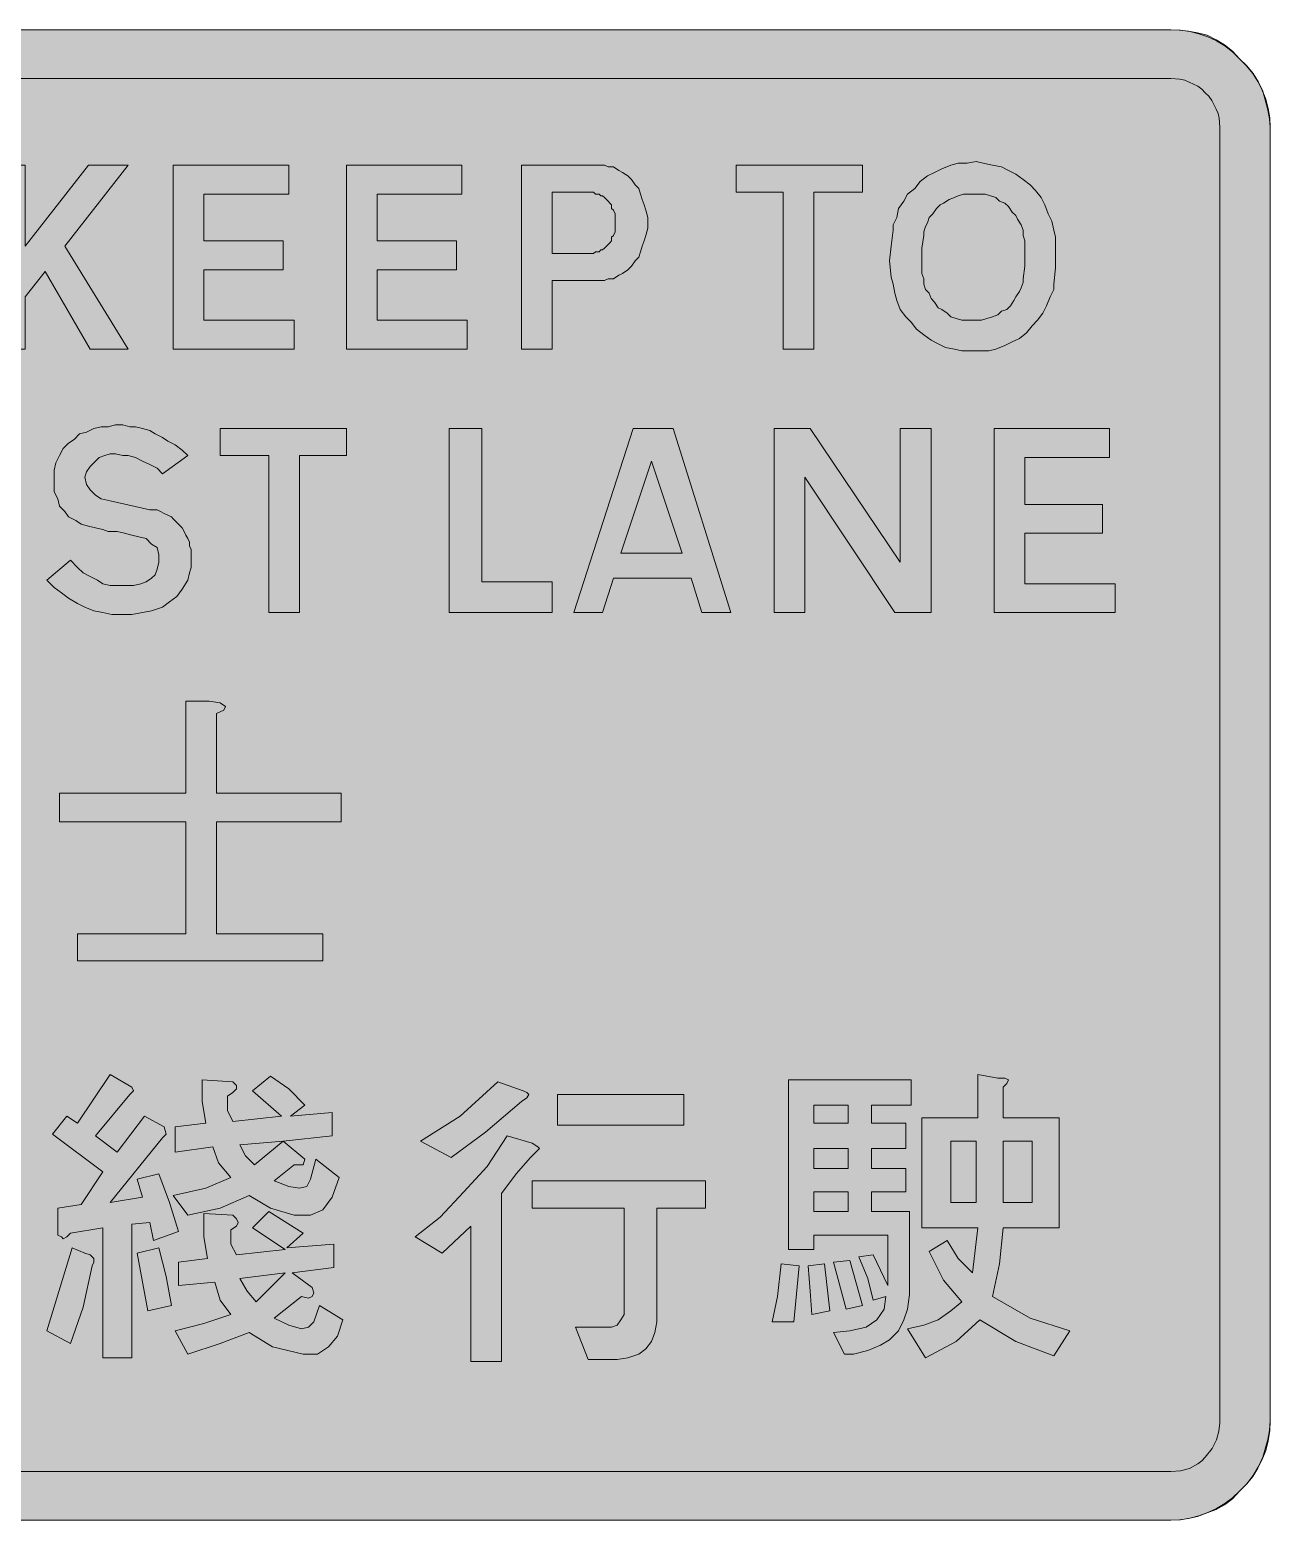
# Model space of a CAD drawing. Header units: metres. Extents: x 77 to 492, y 13 to 261.
# Drawn here: x 286.2 to 492.4, y 13.1 to 260.9 of the extents above; entities that cross this region are included whole.
import ezdxf

# ---------------------------------------------------------------- set-up
doc = ezdxf.new("R2010")
doc.units = ezdxf.units.M
for name, color, linetype, true_color in [('FILL_BLUE_0000FF', 7, 'Continuous', 0x0000ff), ('FILL_WHITE_FFFFFF', 7, 'Continuous', 0xffffff), ('STROKE_BLUE_0000FF', 7, 'Continuous', 0x0000ff)]:
    doc.layers.add(name, color=color, linetype=linetype, true_color=true_color)

msp = doc.modelspace()

# ---------------------------------------------------------------- hatches: boundary and pattern name
at = {"layer": 'FILL_BLUE_0000FF', "true_color": 0x0000ff}
h = msp.add_hatch(color=7, dxfattribs=at)
h.dxf.hatch_style = 1
h.paths.add_polyline_path([(475.95, 252.78), (477.45, 252.7), (478.23, 252.53), (478.95, 252.18), (480.41, 251.5), (481.1, 251), (481.65, 250.38), (482.27, 249.83), (482.77, 249.14), (483.45, 247.68), (483.8, 246.96), (483.97, 246.18), (484.05, 244.68), (484.05, 29.28), (483.93, 27.88), (483.52, 26.43), (482.78, 24.98), (481.65, 23.58), (481.06, 22.96), (480.42, 22.45), (479.02, 21.7), (477.52, 21.3), (475.95, 21.18), (92.85, 21.18), (91.28, 21.3), (89.77, 21.7), (88.38, 22.45), (87.74, 22.96), (87.15, 23.58), (86.02, 24.98), (85.27, 26.43), (84.87, 27.88), (84.75, 29.28), (84.75, 244.68), (84.91, 246.32), (85.38, 247.84), (86.13, 249.22), (87.11, 250.42), (88.31, 251.4), (89.69, 252.15), (91.21, 252.62), (92.85, 252.78), (475.95, 252.78)])
at = {"layer": 'FILL_WHITE_FFFFFF', "true_color": 0xffffff}
h = msp.add_hatch(color=7, dxfattribs=at)
h.dxf.hatch_style = 1
h.paths.add_polyline_path([(477.35, 260.82), (478.84, 260.65), (480.38, 260.37), (481.95, 259.98), (483.47, 259.24), (484.87, 258.37), (486.17, 257.32), (487.35, 256.08), (488.59, 254.9), (489.64, 253.6), (490.51, 252.2), (491.25, 250.68), (492.07, 247.57), (492.35, 246.08), (492.45, 244.68), (492.45, 29.58), (492.35, 28.01), (492.07, 26.47), (491.25, 23.58), (490.51, 22.01), (489.64, 20.5), (488.59, 19.11), (487.35, 17.88), (486.17, 16.64), (484.87, 15.63), (483.47, 14.84), (481.95, 14.28), (480.38, 13.71), (478.84, 13.34), (477.35, 13.14), (475.95, 13.08), (93.15, 13.08), (91.57, 13.14), (90, 13.34), (88.42, 13.71), (86.85, 14.28), (85.46, 14.84), (84.04, 15.63), (82.67, 16.64), (81.45, 17.88), (80.21, 19.11), (79.16, 20.5), (78.29, 22.01), (77.55, 23.58), (77.16, 24.98), (76.87, 26.47), (76.71, 28.01), (76.65, 29.58), (76.65, 244.68), (76.71, 246.08), (76.87, 247.57), (77.16, 249.11), (77.55, 250.68), (78.29, 252.2), (79.16, 253.6), (80.21, 254.9), (81.45, 256.08), (82.67, 257.32), (84.04, 258.37), (85.46, 259.24), (86.85, 259.98), (88.42, 260.37), (90, 260.65), (91.57, 260.82), (93.15, 260.88), (475.95, 260.88), (477.35, 260.82)])
h = msp.add_hatch(color=7, dxfattribs=at)
h.dxf.hatch_style = 1
h.paths.add_polyline_path([(285.45, 224.88), (295.95, 238.38), (302.55, 238.38), (292.05, 224.88), (302.55, 207.78), (296.25, 207.78), (288.75, 220.68), (285.45, 216.48), (285.45, 207.78), (280.05, 207.78), (280.05, 238.38), (285.45, 238.38), (285.45, 224.88)])
h = msp.add_hatch(color=7, dxfattribs=at)
h.dxf.hatch_style = 1
h.paths.add_polyline_path([(329.25, 238.38), (329.25, 233.58), (315.15, 233.58), (315.15, 225.78), (328.35, 225.78), (328.35, 220.98), (315.15, 220.98), (315.15, 212.58), (330.15, 212.58), (330.15, 207.78), (310.05, 207.78), (310.05, 238.38), (329.25, 238.38)])
h = msp.add_hatch(color=7, dxfattribs=at)
h.dxf.hatch_style = 1
h.paths.add_polyline_path([(358.05, 238.38), (358.05, 233.58), (343.95, 233.58), (343.95, 225.78), (357.15, 225.78), (357.15, 220.98), (343.95, 220.98), (343.95, 212.58), (358.95, 212.58), (358.95, 207.78), (338.85, 207.78), (338.85, 238.38), (358.05, 238.38)])
h = msp.add_hatch(color=7, dxfattribs=at)
h.dxf.hatch_style = 1
h.paths.add_polyline_path([(380.85, 238.38), (381.75, 238.38), (382.35, 238.08), (383.25, 238.08), (384.15, 237.48), (384.75, 237.18), (385.65, 236.58), (386.25, 235.98), (386.85, 235.08), (387.45, 234.48), (387.75, 233.58), (388.05, 232.68), (388.35, 231.78), (388.65, 230.88), (388.95, 229.68), (388.95, 228.78), (388.95, 227.88), (388.65, 226.68), (388.35, 225.78), (388.05, 224.88), (387.75, 223.98), (387.45, 223.08), (386.85, 222.48), (386.25, 221.58), (385.65, 220.98), (384.75, 220.38), (384.15, 220.08), (383.25, 219.48), (382.35, 219.48), (381.75, 219.18), (380.85, 219.18), (373.05, 219.18), (373.05, 207.78), (367.95, 207.78), (367.95, 238.38), (380.85, 238.38)])
h.paths.add_polyline_path([(379.35, 223.68), (379.95, 223.68), (380.25, 223.98), (380.85, 223.98), (381.15, 224.28), (381.45, 224.28), (381.75, 224.58), (382.35, 225.18), (382.65, 225.48), (382.95, 225.78), (382.95, 226.38), (383.25, 226.68), (383.55, 227.28), (383.55, 227.88), (383.55, 228.18), (383.55, 228.78), (383.55, 229.38), (383.55, 229.68), (383.55, 230.28), (383.25, 230.88), (382.95, 231.18), (382.95, 231.78), (382.65, 232.08), (382.35, 232.38), (381.75, 232.98), (381.45, 233.28), (381.15, 233.28), (380.85, 233.58), (380.25, 233.58), (379.95, 233.88), (379.35, 233.88), (373.05, 233.88), (373.05, 223.68), (379.35, 223.68)], flags=16)
h = msp.add_hatch(color=7, dxfattribs=at)
h.dxf.hatch_style = 1
h.paths.add_polyline_path([(424.65, 238.38), (424.65, 233.88), (416.55, 233.88), (416.55, 207.78), (411.45, 207.78), (411.45, 233.88), (403.65, 233.88), (403.65, 238.38), (424.65, 238.38)])
h = msp.add_hatch(color=7, dxfattribs=at)
h.dxf.hatch_style = 1
h.paths.add_polyline_path([(456.75, 223.98), (456.75, 221.28), (456.45, 218.58), (456.45, 217.68), (455.85, 216.48), (455.25, 214.98), (454.65, 213.78), (453.75, 212.58), (452.85, 211.68), (451.95, 210.48), (450.75, 209.58), (449.55, 208.98), (448.35, 208.38), (446.85, 207.78), (445.65, 207.48), (444.15, 207.48), (442.65, 207.48), (441.15, 207.48), (439.95, 207.78), (438.45, 208.08), (437.25, 208.68), (436.05, 209.28), (434.85, 210.18), (433.65, 211.08), (432.75, 212.28), (431.85, 213.18), (430.95, 214.38), (430.35, 215.88), (430.05, 217.08), (429.75, 218.58), (429.45, 219.78), (429.15, 222.48), (429.45, 224.88), (429.75, 227.58), (429.75, 228.48), (430.35, 229.68), (430.65, 231.18), (431.55, 232.38), (432.15, 233.58), (433.35, 234.48), (434.25, 235.68), (435.45, 236.58), (436.65, 237.18), (437.85, 237.78), (439.35, 238.38), (440.55, 238.68), (442.05, 238.68), (443.55, 238.98), (444.75, 238.68), (446.25, 238.38), (447.75, 238.08), (448.95, 237.48), (450.15, 236.88), (451.35, 235.98), (452.55, 235.08), (453.45, 234.18), (454.35, 232.98), (454.95, 231.78), (455.55, 230.28), (456.15, 229.08), (456.45, 227.58), (456.75, 226.38), (456.75, 223.98)])
h.paths.add_polyline_path([(451.05, 228.48), (450.45, 229.38), (450.15, 229.98), (449.55, 230.58), (448.95, 231.48), (448.35, 232.08), (447.45, 232.38), (446.85, 232.98), (445.95, 233.28), (445.05, 233.58), (444.15, 233.58), (443.25, 233.58), (442.35, 233.58), (441.45, 233.58), (440.55, 233.28), (439.95, 232.98), (439.05, 232.68), (438.15, 232.08), (437.55, 231.78), (436.95, 231.18), (436.35, 230.28), (435.75, 229.68), (435.45, 228.78), (435.15, 228.18), (434.85, 227.28), (434.85, 226.68), (434.55, 224.58), (434.55, 222.48), (434.55, 220.38), (434.85, 219.48), (434.85, 218.58), (435.15, 217.68), (435.75, 217.08), (436.05, 216.18), (436.65, 215.58), (437.25, 214.68), (437.85, 214.38), (438.75, 213.78), (439.35, 213.18), (440.25, 212.88), (441.15, 212.58), (442.05, 212.58), (442.95, 212.58), (443.85, 212.58), (444.45, 212.58), (445.35, 212.88), (446.25, 213.18), (447.15, 213.48), (447.75, 214.08), (448.65, 214.38), (449.25, 214.98), (449.85, 215.88), (450.15, 216.48), (450.75, 217.38), (451.05, 217.98), (451.35, 218.88), (451.35, 219.48), (451.65, 221.58), (451.65, 223.68), (451.65, 225.78), (451.35, 226.68), (451.35, 227.58), (451.05, 228.48)], flags=16)
h = msp.add_hatch(color=7, dxfattribs=at)
h.dxf.hatch_style = 1
h.paths.add_polyline_path([(294.15, 171.48), (295.05, 170.58), (296.25, 169.98), (297.45, 169.38), (298.35, 168.78), (299.55, 168.48), (300.75, 168.48), (302.25, 168.48), (303.45, 168.48), (304.65, 168.78), (305.55, 169.08), (306.45, 169.68), (307.05, 170.28), (307.35, 171.18), (307.65, 172.38), (307.65, 173.58), (307.35, 174.78), (306.45, 175.38), (305.55, 176.28), (304.35, 176.58), (303.15, 176.88), (301.95, 177.18), (300.75, 177.48), (299.25, 177.48), (298.35, 177.78), (297.15, 178.08), (295.95, 178.38), (294.75, 178.68), (293.85, 179.28), (292.65, 179.88), (292.05, 180.78), (291.15, 181.68), (290.85, 182.88), (290.25, 184.08), (290.25, 185.28), (290.25, 186.48), (290.25, 187.68), (290.55, 188.88), (291.15, 190.08), (291.75, 191.28), (292.65, 192.18), (293.55, 192.78), (294.45, 193.68), (295.65, 193.98), (296.85, 194.58), (298.05, 194.88), (299.25, 194.88), (300.45, 195.18), (301.65, 195.18), (302.85, 194.88), (303.75, 194.88), (304.95, 194.58), (306.15, 194.28), (307.05, 193.68), (308.25, 193.08), (309.15, 192.48), (310.35, 191.88), (311.55, 190.98), (312.45, 190.08), (308.25, 187.08), (307.35, 187.98), (306.15, 188.58), (304.95, 189.18), (303.75, 189.78), (302.55, 190.08), (301.65, 190.08), (300.45, 190.38), (299.55, 190.38), (298.65, 190.08), (297.75, 189.78), (297.15, 189.18), (296.25, 188.28), (295.65, 187.38), (295.35, 186.48), (295.65, 185.28), (296.25, 184.38), (297.15, 183.48), (298.05, 182.88), (299.55, 182.58), (306.15, 181.08), (306.75, 181.08), (307.35, 181.08), (307.95, 180.78), (308.55, 180.48), (309.15, 180.18), (309.75, 179.88), (310.05, 179.58), (310.65, 178.98), (310.95, 178.68), (311.55, 178.08), (311.85, 177.48), (312.15, 176.88), (312.45, 176.28), (312.75, 175.68), (312.75, 175.08), (313.05, 174.48), (313.05, 173.88), (313.05, 173.28), (313.05, 172.68), (313.05, 171.48), (312.75, 170.58), (312.45, 169.38), (311.55, 167.88), (310.65, 166.68), (309.45, 165.78), (308.25, 164.88), (306.45, 164.28), (304.95, 163.98), (303.15, 163.68), (301.65, 163.68), (299.85, 163.68), (298.35, 163.98), (296.85, 164.28), (295.35, 164.88), (294.15, 165.48), (292.65, 166.38), (291.45, 167.28), (290.25, 168.18), (289.05, 169.38), (292.95, 172.68), (294.15, 171.48)])
h = msp.add_hatch(color=7, dxfattribs=at)
h.dxf.hatch_style = 1
h.paths.add_polyline_path([(338.85, 194.58), (338.85, 190.08), (331.05, 190.08), (331.05, 163.98), (325.95, 163.98), (325.95, 190.08), (317.85, 190.08), (317.85, 194.58), (338.85, 194.58)])
h = msp.add_hatch(color=7, dxfattribs=at)
h.dxf.hatch_style = 1
h.paths.add_polyline_path([(361.35, 194.58), (361.35, 169.08), (373.05, 169.08), (373.05, 163.98), (355.95, 163.98), (355.95, 194.58), (361.35, 194.58)])
h = msp.add_hatch(color=7, dxfattribs=at)
h.dxf.hatch_style = 1
h.paths.add_polyline_path([(393.15, 194.58), (402.75, 163.98), (397.95, 163.98), (396.15, 169.68), (383.25, 169.68), (381.45, 163.98), (376.65, 163.98), (386.55, 194.58), (393.15, 194.58)])
h.paths.add_polyline_path([(389.55, 189.18), (384.45, 173.88), (394.65, 173.88), (389.55, 189.18)], flags=16)
h = msp.add_hatch(color=7, dxfattribs=at)
h.dxf.hatch_style = 1
h.paths.add_polyline_path([(415.95, 194.58), (430.95, 172.38), (430.95, 194.58), (436.05, 194.58), (436.05, 163.98), (430.05, 163.98), (415.05, 186.48), (415.05, 163.98), (409.95, 163.98), (409.95, 194.58), (415.95, 194.58)])
h = msp.add_hatch(color=7, dxfattribs=at)
h.dxf.hatch_style = 1
h.paths.add_polyline_path([(465.75, 194.58), (465.75, 189.78), (451.65, 189.78), (451.65, 181.98), (464.55, 181.98), (464.55, 177.18), (451.65, 177.18), (451.65, 168.78), (466.65, 168.78), (466.65, 163.98), (446.55, 163.98), (446.55, 194.58), (465.75, 194.58)])
h = msp.add_hatch(color=7, dxfattribs=at)
h.dxf.hatch_style = 1
h.paths.add_polyline_path([(317.85, 148.98), (318.75, 148.38), (318.45, 147.78), (317.25, 147.18), (317.25, 133.98), (337.95, 133.98), (337.95, 129.18), (317.25, 129.18), (317.25, 110.58), (334.95, 110.58), (334.95, 106.08), (294.15, 106.08), (294.15, 110.58), (312.15, 110.58), (312.15, 129.18), (291.15, 129.18), (291.15, 133.98), (312.15, 133.98), (312.15, 149.28), (316.05, 149.28), (317.85, 148.98)])
h = msp.add_hatch(color=7, dxfattribs=at)
h.dxf.hatch_style = 1
h.paths.add_polyline_path([(294.15, 79.08), (299.55, 87.18), (303.15, 85.08), (303.45, 84.48), (302.85, 83.88), (297.15, 76.98), (300.75, 74.28), (305.25, 80.28), (308.55, 78.48), (308.85, 77.28), (308.25, 76.68), (299.55, 65.88), (304.95, 66.78), (304.05, 69.78), (307.65, 70.68), (309.45, 65.88), (310.95, 61.08), (306.75, 59.58), (306.15, 62.58), (303.15, 62.28), (303.15, 40.08), (298.35, 40.08), (298.35, 61.68), (292.95, 60.78), (292.35, 60.18), (291.75, 59.88), (291.45, 60.18), (290.85, 60.48), (290.85, 64.98), (294.75, 65.58), (298.35, 70.98), (289.95, 77.28), (292.35, 80.28), (294.15, 79.08)])
h = msp.add_hatch(color=7, dxfattribs=at)
h.dxf.hatch_style = 1
h.paths.add_polyline_path([(331.65, 72.18), (330.15, 72.18), (326.85, 69.48), (329.25, 68.58), (331.05, 68.28), (332.25, 68.58), (332.85, 69.78), (333.75, 73.08), (337.65, 70.08), (336.45, 66.78), (334.95, 64.68), (332.85, 63.78), (330.15, 63.78), (326.25, 64.98), (322.65, 67.08), (317.85, 64.98), (312.45, 63.78), (310.05, 67.08), (315.45, 68.28), (319.65, 70.08), (317.55, 72.48), (316.65, 75.18), (310.35, 74.28), (310.35, 78.48), (315.45, 79.08), (314.85, 82.68), (314.85, 86.28), (319.95, 85.98), (320.55, 85.38), (320.55, 84.78), (319.95, 84.18), (319.05, 83.58), (319.05, 81.18), (319.95, 79.38), (328.05, 80.28), (323.25, 84.48), (326.25, 86.88), (329.25, 84.78), (331.95, 82.08), (329.55, 80.28), (336.45, 80.88), (336.45, 76.98), (328.35, 76.08), (331.95, 73.08), (331.65, 72.18)])
h.paths.add_polyline_path([(321.15, 75.48), (322.05, 73.68), (323.55, 72.18), (328.35, 76.08), (321.15, 75.48)], flags=16)
h = msp.add_hatch(color=7, dxfattribs=at)
h.dxf.hatch_style = 1
h.paths.add_polyline_path([(448.95, 86.28), (448.65, 85.68), (448.05, 85.08), (448.05, 79.98), (457.35, 79.98), (457.35, 61.68), (448.05, 61.68), (447.45, 55.68), (446.25, 50.28), (452.55, 46.68), (459.15, 44.58), (456.45, 40.38), (450.15, 42.78), (444.15, 46.38), (440.25, 42.78), (435.15, 40.08), (432.15, 44.88), (434.85, 45.48), (437.25, 46.38), (439.35, 47.88), (441.15, 49.38), (438.15, 52.98), (435.75, 57.78), (438.75, 59.58), (440.55, 56.58), (442.95, 54.18), (443.85, 61.68), (434.55, 61.68), (434.55, 79.98), (443.85, 79.98), (443.85, 87.18), (447.15, 86.58), (448.35, 86.58), (448.95, 86.28)])
h.paths.add_polyline_path([(439.35, 76.08), (439.35, 65.88), (443.55, 65.88), (443.55, 76.08), (439.35, 76.08)], flags=16)
h.paths.add_polyline_path([(452.85, 76.08), (448.05, 76.08), (448.05, 65.88), (452.85, 65.88), (452.85, 76.08)], flags=16)
h = msp.add_hatch(color=7, dxfattribs=at)
h.dxf.hatch_style = 1
h.paths.add_polyline_path([(357.75, 80.28), (364.05, 85.98), (368.25, 84.48), (368.85, 84.18), (369.15, 83.88), (368.85, 83.28), (367.95, 82.68), (361.95, 77.58), (356.25, 73.38), (351.15, 76.08), (357.75, 80.28)])
h = msp.add_hatch(color=7, dxfattribs=at)
h.dxf.hatch_style = 1
h.paths.add_polyline_path([(426.15, 79.08), (431.85, 79.08), (431.85, 74.88), (426.15, 74.88), (426.15, 71.58), (431.85, 71.58), (431.85, 67.68), (426.15, 67.68), (426.15, 64.38), (432.45, 64.38), (432.45, 53.28), (432.45, 50.58), (432.15, 48.18), (431.55, 46.38), (430.65, 44.58), (429.15, 43.08), (427.65, 42.18), (425.55, 41.28), (423.15, 40.68), (421.65, 40.68), (419.85, 44.28), (422.55, 44.58), (425.25, 45.18), (427.05, 46.38), (428.25, 48.18), (428.55, 50.28), (426.45, 49.68), (425.55, 53.28), (424.05, 56.88), (426.45, 57.18), (428.85, 52.08), (428.85, 60.48), (416.55, 60.48), (416.55, 58.08), (412.35, 58.08), (412.35, 86.28), (432.75, 86.28), (432.75, 82.08), (426.15, 82.08), (426.15, 79.08)])
h.paths.add_polyline_path([(416.55, 79.08), (422.25, 79.08), (422.25, 82.08), (416.55, 82.08), (416.55, 79.08)], flags=16)
h.paths.add_polyline_path([(416.55, 74.88), (416.55, 71.58), (422.25, 71.58), (422.25, 74.88), (416.55, 74.88)], flags=16)
h.paths.add_polyline_path([(422.25, 67.68), (416.55, 67.68), (416.55, 64.38), (422.25, 64.38), (422.25, 67.68)], flags=16)
h = msp.add_hatch(color=7, dxfattribs=at)
h.dxf.hatch_style = 1
h.paths.add_polyline_path([(394.95, 83.88), (394.95, 78.78), (373.95, 78.78), (373.95, 83.88), (394.95, 83.88)])
h = msp.add_hatch(color=7, dxfattribs=at)
h.dxf.hatch_style = 1
h.paths.add_polyline_path([(354.45, 63.48), (358.35, 67.68), (362.25, 71.88), (365.55, 76.98), (369.75, 75.78), (370.65, 75.18), (370.95, 74.88), (370.35, 74.28), (369.45, 73.38), (367.05, 70.68), (364.65, 67.38), (364.65, 39.48), (359.55, 39.48), (359.55, 61.98), (354.75, 57.48), (350.25, 60.18), (354.45, 63.48)])
h = msp.add_hatch(color=7, dxfattribs=at)
h.dxf.hatch_style = 1
h.paths.add_polyline_path([(369.75, 64.98), (369.75, 69.48), (398.55, 69.48), (398.55, 64.98), (390.45, 64.98), (390.45, 47.88), (390.45, 46.08), (390.15, 44.28), (389.55, 42.78), (388.65, 41.58), (387.45, 40.68), (385.65, 40.08), (383.85, 39.78), (381.75, 39.78), (379.05, 39.78), (376.95, 45.18), (382.95, 45.18), (383.85, 45.48), (384.45, 46.38), (385.05, 47.28), (385.05, 49.08), (385.05, 64.98), (369.75, 64.98)])
h = msp.add_hatch(color=7, dxfattribs=at)
h.dxf.hatch_style = 1
h.paths.add_polyline_path([(328.95, 58.38), (336.75, 58.98), (336.75, 55.08), (329.85, 54.18), (333.15, 51.78), (333.45, 50.88), (333.15, 50.28), (332.55, 49.98), (331.35, 50.28), (326.85, 46.68), (329.25, 45.48), (331.35, 44.88), (332.55, 45.18), (333.45, 46.08), (334.35, 48.78), (338.25, 46.38), (337.35, 43.68), (335.85, 41.88), (334.05, 40.68), (331.65, 40.68), (326.55, 41.88), (322.65, 44.28), (317.85, 42.48), (312.45, 40.68), (310.35, 44.58), (315.15, 45.78), (319.65, 47.28), (317.85, 49.68), (316.95, 52.68), (310.95, 52.08), (310.95, 55.98), (315.75, 56.58), (315.15, 60.18), (315.15, 64.08), (319.95, 63.78), (320.55, 63.18), (320.85, 62.58), (320.55, 61.98), (319.65, 61.38), (319.65, 58.98), (320.55, 57.18), (328.65, 58.08), (323.25, 61.68), (325.95, 64.38), (331.65, 60.78), (328.95, 58.38)])
h.paths.add_polyline_path([(323.85, 49.38), (328.65, 54.18), (321.15, 53.28), (322.35, 51.18), (323.85, 49.38)], flags=16)
h = msp.add_hatch(color=7, dxfattribs=at)
h.dxf.hatch_style = 1
h.paths.add_polyline_path([(293.25, 58.38), (295.35, 57.48), (296.25, 57.18), (296.85, 56.58), (296.85, 55.98), (296.55, 55.38), (295.05, 48.48), (292.95, 42.48), (289.05, 44.58), (293.25, 58.38)])
h = msp.add_hatch(color=7, dxfattribs=at)
h.dxf.hatch_style = 1
h.paths.add_polyline_path([(304.05, 57.48), (307.65, 58.38), (308.85, 53.58), (309.75, 48.78), (305.85, 47.88), (304.05, 57.48)])
h = msp.add_hatch(color=7, dxfattribs=at)
h.dxf.hatch_style = 1
h.paths.add_polyline_path([(413.25, 46.08), (409.65, 46.08), (410.55, 50.28), (411.15, 55.68), (414.15, 55.38), (413.25, 46.08)])
h = msp.add_hatch(color=7, dxfattribs=at)
h.dxf.hatch_style = 1
h.paths.add_polyline_path([(419.25, 47.88), (416.25, 47.28), (415.95, 51.18), (415.65, 55.38), (418.35, 55.68), (419.25, 47.88)])
h = msp.add_hatch(color=7, dxfattribs=at)
h.dxf.hatch_style = 1
h.paths.add_polyline_path([(424.65, 48.78), (421.95, 48.18), (419.85, 55.98), (422.55, 56.28), (424.65, 48.78)])

# ---------------------------------------------------------------- linework, layer by layer
at = {"layer": 'FILL_BLUE_0000FF', "lineweight": 0, "true_color": 0x0000ff}
msp.add_lwpolyline([(92.85, 252.78), (475.95, 252.78), (477.45, 252.7), (478.23, 252.53), (478.95, 252.18), (480.41, 251.5), (481.1, 251), (481.65, 250.38), (482.27, 249.83), (482.77, 249.14), (483.45, 247.68), (483.8, 246.96), (483.97, 246.18), (484.05, 244.68), (484.05, 29.28), (483.93, 27.88), (483.52, 26.43), (482.78, 24.98), (481.65, 23.58), (481.06, 22.96), (480.42, 22.45), (479.02, 21.7), (477.52, 21.3), (475.95, 21.18), (92.85, 21.18)], dxfattribs=at)
at = {"layer": 'FILL_WHITE_FFFFFF', "lineweight": 0, "true_color": 0xffffff}
msp.add_lwpolyline([(93.15, 260.88), (475.95, 260.88), (477.35, 260.82), (478.84, 260.65), (480.38, 260.37), (481.95, 259.98), (483.47, 259.24), (484.87, 258.37), (486.17, 257.32), (487.35, 256.08), (488.59, 254.9), (489.64, 253.6), (490.51, 252.2), (491.25, 250.68), (492.07, 247.57), (492.35, 246.08), (492.45, 244.68), (492.45, 29.58), (492.35, 28.01), (492.07, 26.47), (491.25, 23.58), (490.51, 22.01), (489.64, 20.5), (488.59, 19.11), (487.35, 17.88), (486.17, 16.64), (484.87, 15.63), (483.47, 14.84), (481.95, 14.28), (480.38, 13.71), (478.84, 13.34), (477.35, 13.14), (475.95, 13.08), (93.15, 13.08)], dxfattribs=at)
for points in [[(285.45, 224.88), (295.95, 238.38), (302.55, 238.38), (292.05, 224.88), (302.55, 207.78), (296.25, 207.78), (288.75, 220.68), (285.45, 216.48), (285.45, 207.78), (280.05, 207.78), (280.05, 238.38), (285.45, 238.38)], [(329.25, 238.38), (329.25, 233.58), (315.15, 233.58), (315.15, 225.78), (328.35, 225.78), (328.35, 220.98), (315.15, 220.98), (315.15, 212.58), (330.15, 212.58), (330.15, 207.78), (310.05, 207.78), (310.05, 238.38)], [(358.05, 238.38), (358.05, 233.58), (343.95, 233.58), (343.95, 225.78), (357.15, 225.78), (357.15, 220.98), (343.95, 220.98), (343.95, 212.58), (358.95, 212.58), (358.95, 207.78), (338.85, 207.78), (338.85, 238.38)], [(380.85, 238.38), (381.75, 238.38), (382.35, 238.08), (383.25, 238.08), (384.15, 237.48), (384.75, 237.18), (385.65, 236.58), (386.25, 235.98), (386.85, 235.08), (387.45, 234.48), (387.75, 233.58), (388.05, 232.68), (388.35, 231.78), (388.65, 230.88), (388.95, 229.68), (388.95, 228.78), (388.95, 227.88), (388.65, 226.68), (388.35, 225.78), (388.05, 224.88), (387.75, 223.98), (387.45, 223.08), (386.85, 222.48), (386.25, 221.58), (385.65, 220.98), (384.75, 220.38), (384.15, 220.08), (383.25, 219.48), (382.35, 219.48), (381.75, 219.18), (380.85, 219.18), (373.05, 219.18), (373.05, 207.78), (367.95, 207.78), (367.95, 238.38)], [(424.65, 238.38), (424.65, 233.88), (416.55, 233.88), (416.55, 207.78), (411.45, 207.78), (411.45, 233.88), (403.65, 233.88), (403.65, 238.38)], [(456.75, 223.98), (456.75, 221.28), (456.45, 218.58), (456.45, 217.68), (455.85, 216.48), (455.25, 214.98), (454.65, 213.78), (453.75, 212.58), (452.85, 211.68), (451.95, 210.48), (450.75, 209.58), (449.55, 208.98), (448.35, 208.38), (446.85, 207.78), (445.65, 207.48), (444.15, 207.48), (442.65, 207.48), (441.15, 207.48), (439.95, 207.78), (438.45, 208.08), (437.25, 208.68), (436.05, 209.28), (434.85, 210.18), (433.65, 211.08), (432.75, 212.28), (431.85, 213.18), (430.95, 214.38), (430.35, 215.88), (430.05, 217.08), (429.75, 218.58), (429.45, 219.78), (429.15, 222.48), (429.45, 224.88), (429.75, 227.58), (429.75, 228.48), (430.35, 229.68), (430.65, 231.18), (431.55, 232.38), (432.15, 233.58), (433.35, 234.48), (434.25, 235.68), (435.45, 236.58), (436.65, 237.18), (437.85, 237.78), (439.35, 238.38), (440.55, 238.68), (442.05, 238.68), (443.55, 238.98), (444.75, 238.68), (446.25, 238.38), (447.75, 238.08), (448.95, 237.48), (450.15, 236.88), (451.35, 235.98), (452.55, 235.08), (453.45, 234.18), (454.35, 232.98), (454.95, 231.78), (455.55, 230.28), (456.15, 229.08), (456.45, 227.58), (456.75, 226.38)], [(379.35, 223.68), (379.95, 223.68), (380.25, 223.98), (380.85, 223.98), (381.15, 224.28), (381.45, 224.28), (381.75, 224.58), (382.35, 225.18), (382.65, 225.48), (382.95, 225.78), (382.95, 226.38), (383.25, 226.68), (383.55, 227.28), (383.55, 227.88), (383.55, 228.18), (383.55, 228.78), (383.55, 229.38), (383.55, 229.68), (383.55, 230.28), (383.25, 230.88), (382.95, 231.18), (382.95, 231.78), (382.65, 232.08), (382.35, 232.38), (381.75, 232.98), (381.45, 233.28), (381.15, 233.28), (380.85, 233.58), (380.25, 233.58), (379.95, 233.88), (379.35, 233.88), (373.05, 233.88), (373.05, 223.68)], [(451.05, 228.48), (450.45, 229.38), (450.15, 229.98), (449.55, 230.58), (448.95, 231.48), (448.35, 232.08), (447.45, 232.38), (446.85, 232.98), (445.95, 233.28), (445.05, 233.58), (444.15, 233.58), (443.25, 233.58), (442.35, 233.58), (441.45, 233.58), (440.55, 233.28), (439.95, 232.98), (439.05, 232.68), (438.15, 232.08), (437.55, 231.78), (436.95, 231.18), (436.35, 230.28), (435.75, 229.68), (435.45, 228.78), (435.15, 228.18), (434.85, 227.28), (434.85, 226.68), (434.55, 224.58), (434.55, 222.48), (434.55, 220.38), (434.85, 219.48), (434.85, 218.58), (435.15, 217.68), (435.75, 217.08), (436.05, 216.18), (436.65, 215.58), (437.25, 214.68), (437.85, 214.38), (438.75, 213.78), (439.35, 213.18), (440.25, 212.88), (441.15, 212.58), (442.05, 212.58), (442.95, 212.58), (443.85, 212.58), (444.45, 212.58), (445.35, 212.88), (446.25, 213.18), (447.15, 213.48), (447.75, 214.08), (448.65, 214.38), (449.25, 214.98), (449.85, 215.88), (450.15, 216.48), (450.75, 217.38), (451.05, 217.98), (451.35, 218.88), (451.35, 219.48), (451.65, 221.58), (451.65, 223.68), (451.65, 225.78), (451.35, 226.68), (451.35, 227.58)], [(294.15, 171.48), (295.05, 170.58), (296.25, 169.98), (297.45, 169.38), (298.35, 168.78), (299.55, 168.48), (300.75, 168.48), (302.25, 168.48), (303.45, 168.48), (304.65, 168.78), (305.55, 169.08), (306.45, 169.68), (307.05, 170.28), (307.35, 171.18), (307.65, 172.38), (307.65, 173.58), (307.35, 174.78), (306.45, 175.38), (305.55, 176.28), (304.35, 176.58), (303.15, 176.88), (301.95, 177.18), (300.75, 177.48), (299.25, 177.48), (298.35, 177.78), (297.15, 178.08), (295.95, 178.38), (294.75, 178.68), (293.85, 179.28), (292.65, 179.88), (292.05, 180.78), (291.15, 181.68), (290.85, 182.88), (290.25, 184.08), (290.25, 185.28), (290.25, 186.48), (290.25, 187.68), (290.55, 188.88), (291.15, 190.08), (291.75, 191.28), (292.65, 192.18), (293.55, 192.78), (294.45, 193.68), (295.65, 193.98), (296.85, 194.58), (298.05, 194.88), (299.25, 194.88), (300.45, 195.18), (301.65, 195.18), (302.85, 194.88), (303.75, 194.88), (304.95, 194.58), (306.15, 194.28), (307.05, 193.68), (308.25, 193.08), (309.15, 192.48), (310.35, 191.88), (311.55, 190.98), (312.45, 190.08), (308.25, 187.08), (307.35, 187.98), (306.15, 188.58), (304.95, 189.18), (303.75, 189.78), (302.55, 190.08), (301.65, 190.08), (300.45, 190.38), (299.55, 190.38), (298.65, 190.08), (297.75, 189.78), (297.15, 189.18), (296.25, 188.28), (295.65, 187.38), (295.35, 186.48), (295.65, 185.28), (296.25, 184.38), (297.15, 183.48), (298.05, 182.88), (299.55, 182.58), (306.15, 181.08), (306.75, 181.08), (307.35, 181.08), (307.95, 180.78), (308.55, 180.48), (309.15, 180.18), (309.75, 179.88), (310.05, 179.58), (310.65, 178.98), (310.95, 178.68), (311.55, 178.08), (311.85, 177.48), (312.15, 176.88), (312.45, 176.28), (312.75, 175.68), (312.75, 175.08), (313.05, 174.48), (313.05, 173.88), (313.05, 173.28), (313.05, 172.68), (313.05, 171.48), (312.75, 170.58), (312.45, 169.38), (311.55, 167.88), (310.65, 166.68), (309.45, 165.78), (308.25, 164.88), (306.45, 164.28), (304.95, 163.98), (303.15, 163.68), (301.65, 163.68), (299.85, 163.68), (298.35, 163.98), (296.85, 164.28), (295.35, 164.88), (294.15, 165.48), (292.65, 166.38), (291.45, 167.28), (290.25, 168.18), (289.05, 169.38), (292.95, 172.68)], [(338.85, 194.58), (338.85, 190.08), (331.05, 190.08), (331.05, 163.98), (325.95, 163.98), (325.95, 190.08), (317.85, 190.08), (317.85, 194.58)], [(361.35, 194.58), (361.35, 169.08), (373.05, 169.08), (373.05, 163.98), (355.95, 163.98), (355.95, 194.58)], [(393.15, 194.58), (402.75, 163.98), (397.95, 163.98), (396.15, 169.68), (383.25, 169.68), (381.45, 163.98), (376.65, 163.98), (386.55, 194.58)], [(415.95, 194.58), (430.95, 172.38), (430.95, 194.58), (436.05, 194.58), (436.05, 163.98), (430.05, 163.98), (415.05, 186.48), (415.05, 163.98), (409.95, 163.98), (409.95, 194.58)], [(465.75, 194.58), (465.75, 189.78), (451.65, 189.78), (451.65, 181.98), (464.55, 181.98), (464.55, 177.18), (451.65, 177.18), (451.65, 168.78), (466.65, 168.78), (466.65, 163.98), (446.55, 163.98), (446.55, 194.58)], [(389.55, 189.18), (384.45, 173.88), (394.65, 173.88)], [(317.85, 148.98), (318.75, 148.38), (318.45, 147.78), (317.25, 147.18), (317.25, 133.98), (337.95, 133.98), (337.95, 129.18), (317.25, 129.18), (317.25, 110.58), (334.95, 110.58), (334.95, 106.08), (294.15, 106.08), (294.15, 110.58), (312.15, 110.58), (312.15, 129.18), (291.15, 129.18), (291.15, 133.98), (312.15, 133.98), (312.15, 149.28), (316.05, 149.28)], [(294.15, 79.08), (299.55, 87.18), (303.15, 85.08), (303.45, 84.48), (302.85, 83.88), (297.15, 76.98), (300.75, 74.28), (305.25, 80.28), (308.55, 78.48), (308.85, 77.28), (308.25, 76.68), (299.55, 65.88), (304.95, 66.78), (304.05, 69.78), (307.65, 70.68), (309.45, 65.88), (310.95, 61.08), (306.75, 59.58), (306.15, 62.58), (303.15, 62.28), (303.15, 40.08), (298.35, 40.08), (298.35, 61.68), (292.95, 60.78), (292.35, 60.18), (291.75, 59.88), (291.45, 60.18), (290.85, 60.48), (290.85, 64.98), (294.75, 65.58), (298.35, 70.98), (289.95, 77.28), (292.35, 80.28)], [(331.65, 72.18), (330.15, 72.18), (326.85, 69.48), (329.25, 68.58), (331.05, 68.28), (332.25, 68.58), (332.85, 69.78), (333.75, 73.08), (337.65, 70.08), (336.45, 66.78), (334.95, 64.68), (332.85, 63.78), (330.15, 63.78), (326.25, 64.98), (322.65, 67.08), (317.85, 64.98), (312.45, 63.78), (310.05, 67.08), (315.45, 68.28), (319.65, 70.08), (317.55, 72.48), (316.65, 75.18), (310.35, 74.28), (310.35, 78.48), (315.45, 79.08), (314.85, 82.68), (314.85, 86.28), (319.95, 85.98), (320.55, 85.38), (320.55, 84.78), (319.95, 84.18), (319.05, 83.58), (319.05, 81.18), (319.95, 79.38), (328.05, 80.28), (323.25, 84.48), (326.25, 86.88), (329.25, 84.78), (331.95, 82.08), (329.55, 80.28), (336.45, 80.88), (336.45, 76.98), (328.35, 76.08), (331.95, 73.08)], [(448.95, 86.28), (448.65, 85.68), (448.05, 85.08), (448.05, 79.98), (457.35, 79.98), (457.35, 61.68), (448.05, 61.68), (447.45, 55.68), (446.25, 50.28), (452.55, 46.68), (459.15, 44.58), (456.45, 40.38), (450.15, 42.78), (444.15, 46.38), (440.25, 42.78), (435.15, 40.08), (432.15, 44.88), (434.85, 45.48), (437.25, 46.38), (439.35, 47.88), (441.15, 49.38), (438.15, 52.98), (435.75, 57.78), (438.75, 59.58), (440.55, 56.58), (442.95, 54.18), (443.85, 61.68), (434.55, 61.68), (434.55, 79.98), (443.85, 79.98), (443.85, 87.18), (447.15, 86.58), (448.35, 86.58)], [(357.75, 80.28), (364.05, 85.98), (368.25, 84.48), (368.85, 84.18), (369.15, 83.88), (368.85, 83.28), (367.95, 82.68), (361.95, 77.58), (356.25, 73.38), (351.15, 76.08)], [(426.15, 79.08), (431.85, 79.08), (431.85, 74.88), (426.15, 74.88), (426.15, 71.58), (431.85, 71.58), (431.85, 67.68), (426.15, 67.68), (426.15, 64.38), (432.45, 64.38), (432.45, 53.28), (432.45, 50.58), (432.15, 48.18), (431.55, 46.38), (430.65, 44.58), (429.15, 43.08), (427.65, 42.18), (425.55, 41.28), (423.15, 40.68), (421.65, 40.68), (419.85, 44.28), (422.55, 44.58), (425.25, 45.18), (427.05, 46.38), (428.25, 48.18), (428.55, 50.28), (426.45, 49.68), (425.55, 53.28), (424.05, 56.88), (426.45, 57.18), (428.85, 52.08), (428.85, 60.48), (416.55, 60.48), (416.55, 58.08), (412.35, 58.08), (412.35, 86.28), (432.75, 86.28), (432.75, 82.08), (426.15, 82.08)], [(394.95, 83.88), (394.95, 78.78), (373.95, 78.78), (373.95, 83.88)], [(416.55, 79.08), (422.25, 79.08), (422.25, 82.08), (416.55, 82.08)], [(354.45, 63.48), (358.35, 67.68), (362.25, 71.88), (365.55, 76.98), (369.75, 75.78), (370.65, 75.18), (370.95, 74.88), (370.35, 74.28), (369.45, 73.38), (367.05, 70.68), (364.65, 67.38), (364.65, 39.48), (359.55, 39.48), (359.55, 61.98), (354.75, 57.48), (350.25, 60.18)], [(321.15, 75.48), (322.05, 73.68), (323.55, 72.18), (328.35, 76.08)], [(416.55, 74.88), (416.55, 71.58), (422.25, 71.58), (422.25, 74.88)], [(439.35, 76.08), (439.35, 65.88), (443.55, 65.88), (443.55, 76.08)], [(452.85, 76.08), (448.05, 76.08), (448.05, 65.88), (452.85, 65.88)], [(369.75, 64.98), (369.75, 69.48), (398.55, 69.48), (398.55, 64.98), (390.45, 64.98), (390.45, 47.88), (390.45, 46.08), (390.15, 44.28), (389.55, 42.78), (388.65, 41.58), (387.45, 40.68), (385.65, 40.08), (383.85, 39.78), (381.75, 39.78), (379.05, 39.78), (376.95, 45.18), (382.95, 45.18), (383.85, 45.48), (384.45, 46.38), (385.05, 47.28), (385.05, 49.08), (385.05, 64.98)], [(422.25, 67.68), (416.55, 67.68), (416.55, 64.38), (422.25, 64.38)], [(328.95, 58.38), (336.75, 58.98), (336.75, 55.08), (329.85, 54.18), (333.15, 51.78), (333.45, 50.88), (333.15, 50.28), (332.55, 49.98), (331.35, 50.28), (326.85, 46.68), (329.25, 45.48), (331.35, 44.88), (332.55, 45.18), (333.45, 46.08), (334.35, 48.78), (338.25, 46.38), (337.35, 43.68), (335.85, 41.88), (334.05, 40.68), (331.65, 40.68), (326.55, 41.88), (322.65, 44.28), (317.85, 42.48), (312.45, 40.68), (310.35, 44.58), (315.15, 45.78), (319.65, 47.28), (317.85, 49.68), (316.95, 52.68), (310.95, 52.08), (310.95, 55.98), (315.75, 56.58), (315.15, 60.18), (315.15, 64.08), (319.95, 63.78), (320.55, 63.18), (320.85, 62.58), (320.55, 61.98), (319.65, 61.38), (319.65, 58.98), (320.55, 57.18), (328.65, 58.08), (323.25, 61.68), (325.95, 64.38), (331.65, 60.78)], [(293.25, 58.38), (295.35, 57.48), (296.25, 57.18), (296.85, 56.58), (296.85, 55.98), (296.55, 55.38), (295.05, 48.48), (292.95, 42.48), (289.05, 44.58)], [(304.05, 57.48), (307.65, 58.38), (308.85, 53.58), (309.75, 48.78), (305.85, 47.88)], [(413.25, 46.08), (409.65, 46.08), (410.55, 50.28), (411.15, 55.68), (414.15, 55.38)], [(419.25, 47.88), (416.25, 47.28), (415.95, 51.18), (415.65, 55.38), (418.35, 55.68)], [(424.65, 48.78), (421.95, 48.18), (419.85, 55.98), (422.55, 56.28)], [(323.85, 49.38), (328.65, 54.18), (321.15, 53.28), (322.35, 51.18)]]:
    msp.add_lwpolyline(points, close=True, dxfattribs=at)
at = {"layer": 'STROKE_BLUE_0000FF', "lineweight": 0, "true_color": 0x0000ff}
for points in [[(475.95, 260.88), (93.15, 260.88)], [(93.15, 13.08), (475.95, 13.08), (477.52, 13.16), (479.08, 13.41), (480.61, 13.81), (482.1, 14.35), (483.53, 15.04), (484.89, 15.86), (486.17, 16.81), (487.35, 17.88), (488.52, 19.06), (489.54, 20.34), (490.41, 21.71), (491.14, 23.17), (491.71, 24.69), (492.12, 26.28), (492.37, 27.91), (492.45, 29.58), (492.45, 244.68), (492.37, 246.25), (492.12, 247.81), (491.71, 249.34), (491.14, 250.83), (490.41, 252.26), (489.54, 253.62), (488.52, 254.9), (487.35, 256.08), (486.17, 257.23), (484.89, 258.22), (483.53, 259.05), (482.1, 259.72), (480.61, 260.23), (479.08, 260.59), (477.52, 260.81), (475.95, 260.88)]]:
    msp.add_lwpolyline(points, dxfattribs=at)

doc.saveas('drawing.dxf')
